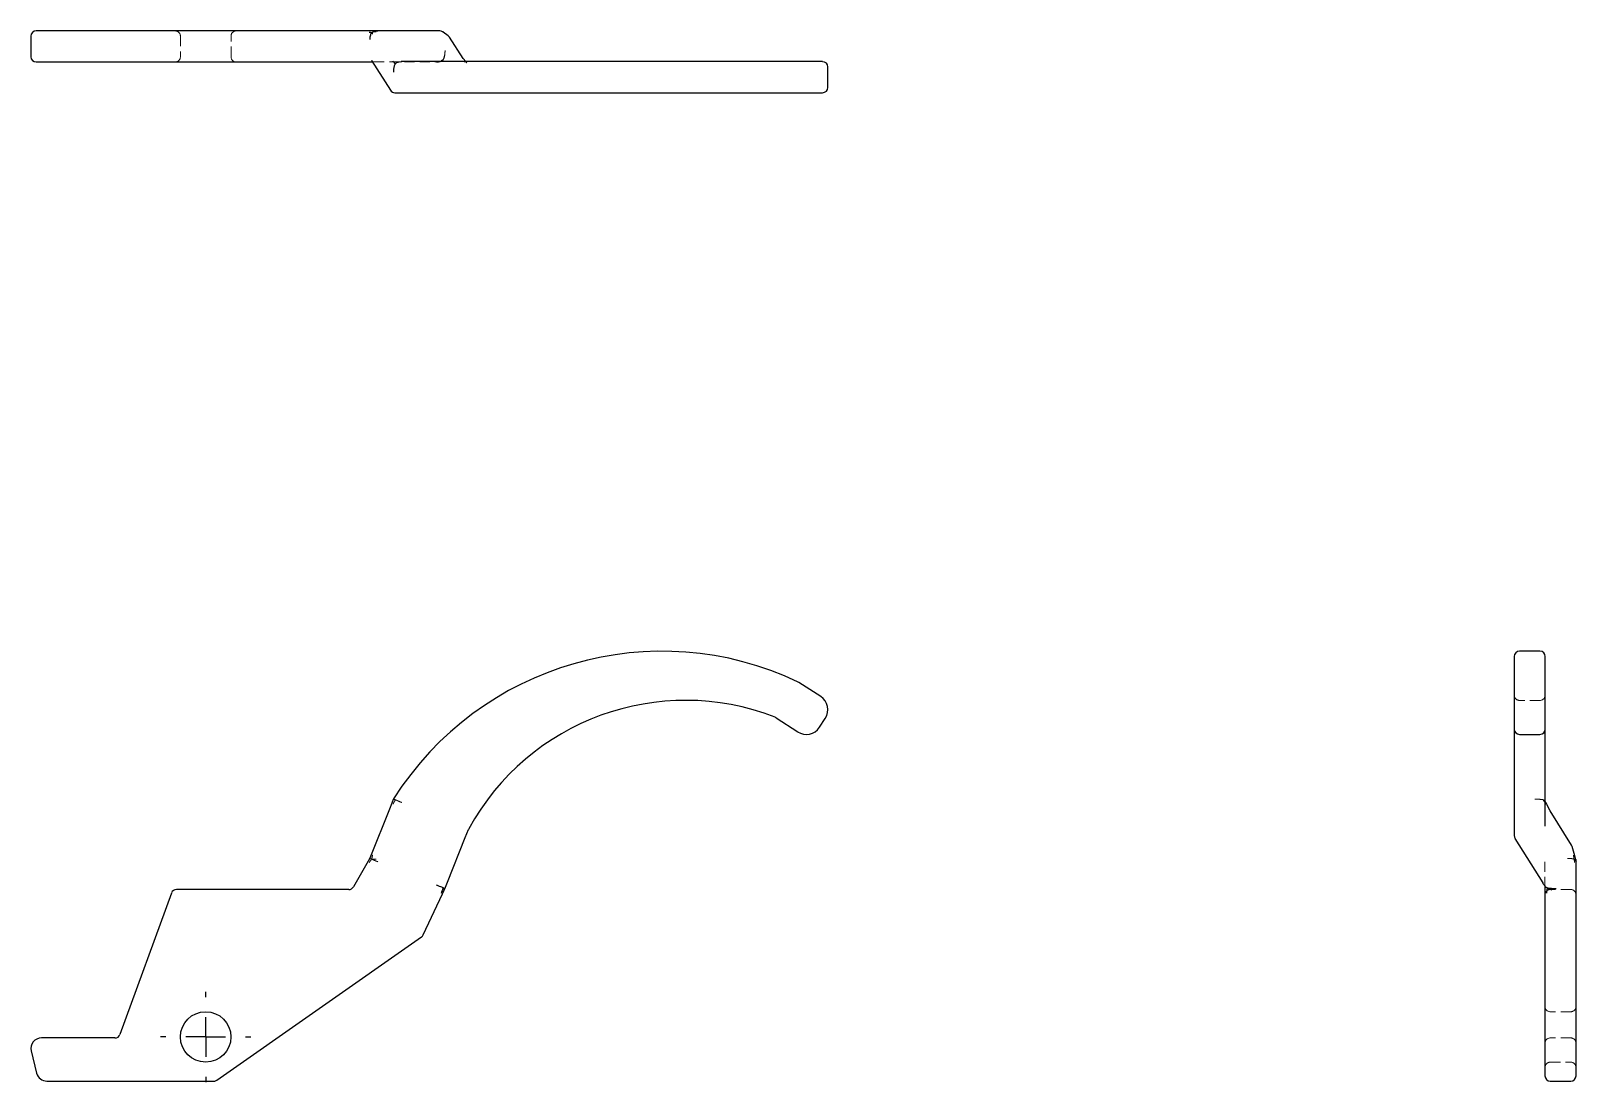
# Model space of a CAD drawing. Header units: millimetres. Extents: x 33 to 227, y 30 to 162.
import ezdxf

# ---------------------------------------------------------------- set-up
doc = ezdxf.new("R2010")
doc.units = ezdxf.units.MM
doc.linetypes.add('HIDDEN', pattern=[1.905, 1.27, -0.635])
doc.layers.add('10', color=7, linetype='Continuous')

# ---------------------------------------------------------------- blocks, each defined once
blk = doc.blocks.new('SW_CENTERMARKSYMBOL_0')
at = {"layer": '10', "color": 0}
for p, q in [((0, 5), (0, 5.67)), ((0, 0), (0, 2.5)), ((-5, 0), (-5.67, 0)), ((0, 0), (-2.5, 0)), ((0, 0), (0, -2.5)), ((0, 0), (2.5, 0)), ((5, 0), (5.67, 0)), ((0, -5), (0, -5.67))]:
    blk.add_line(p, q, dxfattribs=at)

msp = doc.modelspace()

# ---------------------------------------------------------------- linework, layer by layer
at = {"color": 7, "linetype": 'Continuous', "lineweight": 25}
for p, q in [((33, 161.22), (33, 158.64)), ((34.32, 161.88), (33.66, 161.88)), ((43.55, 161.88), (34.32, 161.88)), ((44.79, 161.88), (43.55, 161.88)), ((51.26, 161.88), (44.79, 161.88)), ((72.89, 161.88), (51.26, 161.88)), ((74.03, 161.88), (72.89, 161.88)), ((75.86, 161.88), (74.03, 161.88)), ((84.31, 161.88), (76.52, 161.88)), ((84.71, 161.75), (84.66, 161.78)), ((85.36, 161.28), (84.74, 161.73)), ((87.25, 158.42), (85.53, 161.1)), ((33.66, 157.98), (34.32, 157.98)), ((34.32, 157.98), (43.55, 157.98)), ((43.55, 157.98), (44.79, 157.98)), ((44.79, 157.98), (51.26, 157.98)), ((51.26, 157.98), (72.89, 157.98)), ((72.89, 157.98), (74.03, 157.98)), ((74.03, 157.98), (75.84, 157.98)), ((75.72, 158.17), (78.12, 154.42)), ((79.08, 157.95), (79.08, 157.95)), ((79.43, 158.01), (79.55, 158.03)), ((129.01, 158.02), (79.46, 158.02)), ((87.57, 158.02), (87.25, 158.42)), ((131.74, 158.02), (129.01, 158.02)), ((132.34, 158.02), (131.74, 158.02)), ((133, 154.78), (133, 157.35)), ((78.67, 154.12), (79.07, 154.12)), ((79.07, 154.12), (129.01, 154.12)), ((129.01, 154.12), (131.74, 154.12)), ((131.74, 154.12), (132.34, 154.12)), ((222.35, 83.99), (219.78, 83.99)), ((219.12, 83.33), (219.12, 79.53)), ((223.02, 79.53), (223.02, 83.33)), ((132.1, 78.3), (129.37, 80.08)), ((219.12, 79.53), (219.12, 77.74)), ((223.02, 77.74), (223.02, 79.53)), ((219.12, 77.74), (219.12, 75.91)), ((223.02, 75.91), (223.02, 77.74)), ((126.5, 75.64), (129.21, 73.87)), ((219.12, 75.91), (219.12, 74.81)), ((223.02, 74.81), (223.02, 75.91)), ((131.96, 74.45), (132.68, 75.55)), ((219.12, 74.81), (219.12, 74.21)), ((219.12, 74.21), (219.12, 62.01)), ((223.02, 74.21), (223.02, 74.81)), ((223.02, 62.03), (223.02, 74.21)), ((219.78, 73.55), (222.35, 73.55)), ((78.06, 64.35), (75.54, 58.01)), ((78.46, 65.36), (78.06, 64.35)), ((223.6, 64), (223.25, 64.71)), ((223.62, 63.96), (223.6, 64)), ((226.31, 59.64), (223.62, 63.96)), ((85.28, 55), (87.5, 60.59)), ((87.5, 60.59), (87.91, 61.62)), ((219.12, 62.01), (219.12, 61.86)), ((219.12, 61.86), (219.12, 60.84)), ((219.21, 60.49), (222.69, 54.9)), ((226.72, 58.28), (226.38, 59.48)), ((75.5, 57.93), (73.46, 54.4)), ((226.81, 57.88), (226.82, 57.88)), ((226.87, 57.62), (226.85, 57.67)), ((226.85, 57.62), (226.88, 57.55)), ((226.88, 54.37), (226.88, 57.47)), ((226.88, 48.65), (226.88, 54.37)), ((50.63, 53.63), (44.17, 35.87)), ((72.89, 54.07), (51.26, 54.07)), ((82.24, 48.37), (84.64, 53.53)), ((222.98, 53.8), (222.98, 48.65)), ((222.98, 48.65), (222.98, 30.67)), ((226.88, 30.67), (226.88, 48.65)), ((56.34, 30.13), (82.02, 48.11)), ((43.55, 35.43), (34.32, 35.43)), ((33.04, 33.8), (33.71, 31.02)), ((35, 30.01), (55.97, 30.01)), ((223.64, 30.01), (226.22, 30.01))]:
    msp.add_line(p, q, dxfattribs=at)
at = {"color": 7, "linetype": 'HIDDEN', "lineweight": 18}
for p, q in [((51.76, 161.22), (51.76, 158.64)), ((58.11, 158.64), (58.11, 161.22)), ((75.84, 157.98), (76.05, 157.98)), ((76.05, 157.98), (76.07, 157.98)), ((76.07, 157.98), (83.84, 157.98)), ((87.25, 158.42), (87.25, 158.42)), ((87.7, 157.86), (87.57, 158.02)), ((222.35, 77.82), (219.78, 77.82)), ((226.72, 58.28), (226.72, 58.29)), ((222.98, 57.56), (222.98, 57.55)), ((222.98, 57.55), (222.98, 54.46)), ((222.98, 54.52), (222.98, 54.52)), ((226.22, 54.07), (223.64, 54.07)), ((226.22, 38.73), (223.64, 38.73)), ((226.22, 35.43), (223.64, 35.43)), ((223.64, 32.39), (226.22, 32.39))]:
    msp.add_line(p, q, dxfattribs=at)
at = {"color": 7, "linetype": 'Continuous', "lineweight": 25}
msp.add_circle((54.93, 35.56), 3.17, dxfattribs=at)
for centre, radius, start, end in [((33.66, 161.22), 0.661, 90, 180), ((84.31, 161.22), 0.661, 57.6674, 90), ((84.35, 161.19), 0.661, 54.0713, 57.6674), ((84.97, 160.74), 0.661, 32.6377, 54.0713), ((33.66, 158.64), 0.661, 180, 270), ((132.34, 157.35), 0.661, 0, 90), ((78.67, 154.78), 0.661, 212.6377, 270), ((132.34, 154.78), 0.661, 270, 0), ((112.17, 44.15), 39.84, 64.551, 147.6507), ((219.78, 83.33), 0.661, 90, 180), ((222.35, 83.33), 0.661, 360, 90), ((129.01, 79.53), 0.661, 56.8786, 64.551), ((115.12, 46.87), 30.95, 68.6614, 151.3913), ((131.02, 76.64), 1.98, 326.8786, 56.8786), ((126.14, 75.08), 0.661, 56.8786, 68.6614), ((130.29, 75.53), 1.98, 236.8786, 326.8786), ((219.78, 74.21), 0.661, 180, 270), ((222.35, 74.21), 0.661, 270, 0), ((79.07, 65.11), 0.661, 147.6507, 158.2987), ((88.53, 61.37), 0.661, 151.3913, 158.2987), ((219.78, 60.84), 0.661, 180, 211.8565), ((225.74, 59.29), 0.661, 16.087, 31.8565), ((74.92, 58.25), 0.661, 330, 338.2987), ((72.89, 54.73), 0.661, 270, 330), ((51.26, 53.41), 0.661, 90, 160), ((84.35, 54.47), 0.661, 335, 336.6494), ((84.35, 54.47), 0.661, 336.6494, 338.2987), ((81.64, 48.65), 0.661, 305, 335), ((34.32, 34.11), 1.32, 90, 193.707), ((43.55, 36.09), 0.661, 270, 340), ((35, 31.33), 1.32, 193.707, 270), ((55.97, 30.67), 0.661, 270, 305), ((223.64, 30.67), 0.661, 180, 270), ((226.22, 30.67), 0.661, 270, 0)]:
    msp.add_arc(centre, radius, start, end, dxfattribs=at)
at = {"color": 7, "linetype": 'HIDDEN', "lineweight": 18}
for centre, start, end in [((51.1, 161.22), 0, 90), ((58.77, 161.22), 90, 180), ((51.1, 158.64), 270, 0), ((58.77, 158.64), 180, 270), ((219.78, 78.48), 180, 270), ((222.35, 78.48), 270, 0), ((223.64, 53.41), 90, 180), ((226.22, 53.41), 0, 90), ((223.64, 39.39), 180, 270), ((226.22, 39.39), 270, 0), ((223.64, 34.77), 90, 180), ((226.22, 34.77), 0, 90), ((223.64, 31.73), 90, 180), ((226.22, 31.73), 0, 90)]:
    msp.add_arc(centre, 0.661, start, end, dxfattribs=at)
at = {"color": 7, "linetype": 'Continuous', "lineweight": 25}
for points in [[(75.75, 161.62), (75.74, 161.62), (75.72, 161.63), (75.68, 161.65), (75.58, 161.68), (75.5, 161.69), (75.45, 161.69)], [(75.75, 161.62), (75.72, 161.58), (75.66, 161.5), (75.6, 161.35), (75.53, 161.08), (75.52, 160.9), (75.52, 160.81)], [(75.75, 161.62), (75.78, 161.65), (75.86, 161.71), (76, 161.79), (76.26, 161.86), (76.45, 161.88), (76.55, 161.88)], [(75.75, 161.62), (75.79, 161.64), (75.87, 161.7), (76.04, 161.79), (76.22, 161.83), (76.32, 161.82)], [(75.75, 161.62), (75.76, 161.61), (75.78, 161.6), (75.8, 161.6), (75.85, 161.57), (75.89, 161.54)], [(78.74, 157.77), (78.73, 157.77), (78.7, 157.79), (78.65, 157.83), (78.55, 157.94), (78.47, 158.04), (78.44, 158.08)], [(78.74, 157.77), (78.72, 157.74), (78.68, 157.69), (78.62, 157.58), (78.57, 157.44), (78.52, 157.23), (78.49, 156.97), (78.49, 156.8), (78.49, 156.72)], [(84.72, 54.29), (84.67, 54.31), (84.57, 54.34), (84.29, 54.46), (84.03, 54.57), (83.9, 54.62)], [(84.72, 54.29), (84.71, 54.27), (84.69, 54.22), (84.66, 54.12), (84.61, 53.92), (84.52, 53.72), (84.47, 53.61)], [(84.72, 54.29), (84.74, 54.26), (84.78, 54.2), (84.86, 54.12), (84.89, 54.05), (84.87, 54.01)], [(84.72, 54.29), (84.74, 54.28), (84.79, 54.26), (84.85, 54.24), (84.91, 54.22), (84.96, 54.21), (84.96, 54.2), (84.96, 54.2)], [(223.24, 54.29), (223.25, 54.27), (223.25, 54.22), (223.23, 54.12), (223.19, 53.92), (223.18, 53.72), (223.18, 53.61)], [(223.24, 54.29), (223.27, 54.28), (223.35, 54.26), (223.5, 54.24), (223.72, 54.22), (224.07, 54.21), (224.29, 54.2), (224.4, 54.2)], [(223.24, 54.29), (223.29, 54.26), (223.38, 54.2), (223.57, 54.12), (223.75, 54.05), (223.85, 54.01)]]:
    msp.add_open_spline(points, degree=3, dxfattribs=at)
for points, knots in [([(76.14, 161.88), (76.13, 161.88), (76.12, 161.88), (76.1, 161.88), (76.09, 161.88), (76.08, 161.88), (76.07, 161.88), (76.06, 161.88), (76.05, 161.88), (76.04, 161.88), (76.03, 161.88), (76.02, 161.88), (76.01, 161.88), (76, 161.88), (75.99, 161.88), (75.98, 161.88), (75.97, 161.88), (75.96, 161.88), (75.96, 161.88), (75.95, 161.88), (75.95, 161.88), (75.94, 161.88), (75.93, 161.88), (75.93, 161.88), (75.92, 161.88), (75.92, 161.88), (75.91, 161.88), (75.91, 161.88), (75.9, 161.88), (75.9, 161.88), (75.89, 161.88), (75.89, 161.88), (75.88, 161.88), (75.88, 161.88), (75.88, 161.88), (75.87, 161.88), (75.87, 161.88), (75.87, 161.88), (75.86, 161.88), (75.86, 161.88), (75.86, 161.88), (75.86, 161.88), (75.86, 161.88)], [0.5, 0.5, 0.5, 0.5, 0.546964, 0.546964, 0.546964, 0.5883366, 0.5883366, 0.5883366, 0.6397946, 0.6397946, 0.6397946, 0.6787704, 0.6787704, 0.6787704, 0.728517, 0.728517, 0.728517, 0.7640094, 0.7640094, 0.7640094, 0.7970466, 0.7970466, 0.7970466, 0.8296093, 0.8296093, 0.8296093, 0.8643337, 0.8643337, 0.8643337, 0.9092982, 0.9092982, 0.9092982, 0.9416548, 0.9416548, 0.9416548, 0.9708274, 0.9708274, 0.9708274, 0.9975107, 0.9975107, 0.9975107, 1, 1, 1, 1]), ([(76.52, 161.88), (76.51, 161.88), (76.5, 161.88), (76.5, 161.88), (76.49, 161.88), (76.48, 161.88), (76.47, 161.88), (76.46, 161.88), (76.46, 161.88), (76.45, 161.88), (76.44, 161.88), (76.43, 161.88), (76.42, 161.88), (76.4, 161.88), (76.38, 161.88), (76.37, 161.88), (76.36, 161.88), (76.35, 161.88), (76.34, 161.88), (76.32, 161.88), (76.31, 161.88), (76.3, 161.88), (76.29, 161.88), (76.28, 161.88), (76.27, 161.88), (76.26, 161.88), (76.25, 161.88), (76.23, 161.88), (76.22, 161.88), (76.21, 161.88), (76.19, 161.88), (76.17, 161.88), (76.16, 161.88), (76.14, 161.88)], [0, 0, 0, 0, 0.0345008, 0.0345008, 0.0345008, 0.0710477, 0.0710477, 0.0710477, 0.1106428, 0.1106428, 0.1106428, 0.1561571, 0.1561571, 0.1561571, 0.2193067, 0.2193067, 0.2193067, 0.2619822, 0.2619822, 0.2619822, 0.3028217, 0.3028217, 0.3028217, 0.3430682, 0.3430682, 0.3430682, 0.3876255, 0.3876255, 0.3876255, 0.4392871, 0.4392871, 0.4392871, 0.5, 0.5, 0.5, 0.5]), ([(78.74, 157.77), (78.78, 157.81), (78.88, 157.9), (79.04, 157.97), (79.16, 157.98), (79.2, 157.98)], [0, 0, 0, 0, 0.324328, 0.758241, 1, 1, 1, 1]), ([(223.25, 64.71), (223.23, 64.75), (223.19, 64.83), (223.12, 64.96), (223.07, 65.02), (223.04, 65.06)], [0, 0, 0, 0, 0.293386, 0.567515, 1, 1, 1, 1]), ([(226.82, 57.88), (226.81, 57.91), (226.8, 57.98), (226.78, 58.08), (226.75, 58.19), (226.73, 58.26), (226.72, 58.29)], [0, 0, 0, 0, 0.21502, 0.45588, 0.720154, 1, 1, 1, 1]), ([(226.85, 57.67), (226.85, 57.68), (226.84, 57.71), (226.81, 57.76), (226.8, 57.8), (226.8, 57.82), (226.8, 57.83), (226.8, 57.84), (226.8, 57.86), (226.8, 57.88), (226.8, 57.88)], [0, 0, 0, 0, 0.290278, 0.650585, 0.751861, 0.791661, 0.82781, 0.863526, 0.90221, 1, 1, 1, 1]), ([(226.82, 57.88), (226.83, 57.87), (226.83, 57.85), (226.83, 57.84), (226.83, 57.83), (226.84, 57.82), (226.84, 57.81), (226.84, 57.8), (226.84, 57.79), (226.84, 57.78), (226.85, 57.77), (226.85, 57.76), (226.85, 57.76), (226.85, 57.74), (226.85, 57.73), (226.85, 57.72), (226.86, 57.71), (226.86, 57.71), (226.86, 57.7), (226.86, 57.69), (226.86, 57.69), (226.86, 57.68), (226.86, 57.68), (226.86, 57.67), (226.86, 57.67), (226.86, 57.66), (226.86, 57.66), (226.86, 57.65), (226.86, 57.65), (226.86, 57.64), (226.86, 57.64), (226.86, 57.64), (226.86, 57.63), (226.86, 57.63), (226.86, 57.63), (226.86, 57.63), (226.86, 57.63)], [0.5, 0.5, 0.5, 0.5, 0.5492098, 0.5492098, 0.5492098, 0.5920245, 0.5920245, 0.5920245, 0.6373773, 0.6373773, 0.6373773, 0.6775685, 0.6775685, 0.6775685, 0.7482019, 0.7482019, 0.7482019, 0.7859659, 0.7859659, 0.7859659, 0.8260305, 0.8260305, 0.8260305, 0.867675, 0.867675, 0.867675, 0.9220794, 0.9220794, 0.9220794, 0.9610397, 0.9610397, 0.9610397, 0.9948909, 0.9948909, 0.9948909, 1, 1, 1, 1]), ([(226.88, 57.49), (226.88, 57.51), (226.88, 57.57), (226.87, 57.6), (226.87, 57.63)], [0, 0, 0, 0, 0.375433, 1, 1, 1, 1]), ([(84.97, 54.22), (84.97, 54.22), (84.97, 54.22), (84.97, 54.22), (84.97, 54.22), (84.97, 54.22), (84.97, 54.22), (84.97, 54.22), (84.97, 54.22), (84.97, 54.22), (84.97, 54.22), (84.97, 54.22), (84.97, 54.23), (84.97, 54.23), (84.97, 54.23), (84.97, 54.23), (84.97, 54.23), (84.97, 54.24), (84.98, 54.24), (84.98, 54.24), (84.98, 54.25), (84.98, 54.25), (84.98, 54.25), (84.98, 54.26), (84.98, 54.26), (84.98, 54.26), (84.99, 54.27), (84.99, 54.27), (84.99, 54.28), (84.99, 54.28), (84.99, 54.29), (85, 54.29), (85, 54.3), (85, 54.3), (85, 54.31), (85.01, 54.32), (85.01, 54.32), (85.01, 54.33), (85.02, 54.34), (85.02, 54.35), (85.03, 54.37), (85.03, 54.38), (85.04, 54.4), (85.04, 54.41), (85.05, 54.42), (85.05, 54.43), (85.05, 54.44), (85.06, 54.45), (85.06, 54.46)], [0, 0, 0, 0, 0.0237119, 0.0237119, 0.0237119, 0.0484727, 0.0484727, 0.0484727, 0.0746329, 0.0746329, 0.0746329, 0.1043092, 0.1043092, 0.1043092, 0.13737, 0.13737, 0.13737, 0.1826987, 0.1826987, 0.1826987, 0.2149074, 0.2149074, 0.2149074, 0.2430675, 0.2430675, 0.2430675, 0.2690136, 0.2690136, 0.2690136, 0.2978869, 0.2978869, 0.2978869, 0.3256245, 0.3256245, 0.3256245, 0.3554805, 0.3554805, 0.3554805, 0.3891523, 0.3891523, 0.3891523, 0.4445761, 0.4445761, 0.4445761, 0.4765081, 0.4765081, 0.4765081, 0.5, 0.5, 0.5, 0.5]), ([(85.06, 54.46), (85.06, 54.47), (85.07, 54.47), (85.07, 54.48), (85.08, 54.49), (85.08, 54.5), (85.08, 54.51), (85.09, 54.52), (85.09, 54.53), (85.09, 54.54), (85.1, 54.55), (85.1, 54.56), (85.11, 54.57), (85.11, 54.58), (85.12, 54.59), (85.12, 54.6), (85.13, 54.62), (85.13, 54.64), (85.14, 54.65), (85.14, 54.66), (85.15, 54.68), (85.15, 54.69), (85.16, 54.7), (85.16, 54.71), (85.17, 54.72), (85.17, 54.73), (85.18, 54.74), (85.18, 54.75), (85.18, 54.76), (85.19, 54.77), (85.19, 54.78), (85.19, 54.79), (85.2, 54.8), (85.2, 54.8), (85.2, 54.81), (85.21, 54.82), (85.21, 54.83), (85.21, 54.84), (85.22, 54.85), (85.22, 54.86), (85.23, 54.87), (85.23, 54.89), (85.24, 54.9), (85.24, 54.91), (85.25, 54.92), (85.25, 54.93), (85.25, 54.94), (85.26, 54.95), (85.26, 54.95), (85.26, 54.96), (85.26, 54.96), (85.27, 54.97), (85.27, 54.98), (85.27, 54.98), (85.27, 54.99), (85.27, 54.99), (85.28, 55), (85.28, 55), (85.28, 55), (85.28, 55), (85.28, 55)], [0.5, 0.5, 0.5, 0.5, 0.5275696, 0.5275696, 0.5275696, 0.5535762, 0.5535762, 0.5535762, 0.5774648, 0.5774648, 0.5774648, 0.6023865, 0.6023865, 0.6023865, 0.6304288, 0.6304288, 0.6304288, 0.6687639, 0.6687639, 0.6687639, 0.7001465, 0.7001465, 0.7001465, 0.7263959, 0.7263959, 0.7263959, 0.7504103, 0.7504103, 0.7504103, 0.773346, 0.773346, 0.773346, 0.7955615, 0.7955615, 0.7955615, 0.8181791, 0.8181791, 0.8181791, 0.8435769, 0.8435769, 0.8435769, 0.8826827, 0.8826827, 0.8826827, 0.912012, 0.912012, 0.912012, 0.9346684, 0.9346684, 0.9346684, 0.9560052, 0.9560052, 0.9560052, 0.976387, 0.976387, 0.976387, 0.9957741, 0.9957741, 0.9957741, 1, 1, 1, 1]), ([(222.69, 54.9), (222.71, 54.86), (222.76, 54.78), (222.85, 54.66), (222.91, 54.6), (222.95, 54.56)], [0, 0, 0, 0, 0.290981, 0.56643, 1, 1, 1, 1]), ([(222.94, 54.56), (222.96, 54.55), (222.97, 54.52), (222.99, 54.5), (223, 54.49), (223, 54.49), (222.99, 54.49)], [0, 0, 0, 0, 0.3644, 0.538962, 0.734011, 1, 1, 1, 1]), ([(222.97, 54.52), (222.98, 54.52), (222.98, 54.5), (222.98, 54.48), (222.98, 54.45), (222.98, 54.43), (222.98, 54.42), (222.98, 54.4), (222.98, 54.38), (222.98, 54.38)], [0, 0, 0, 0, 0.246937, 0.467426, 0.566226, 0.662692, 0.761227, 0.869655, 1, 1, 1, 1]), ([(222.98, 54.38), (222.98, 54.37), (222.98, 54.35), (222.98, 54.28), (222.98, 54.23), (222.98, 54.2)], [0, 0, 0, 0, 0.207214, 0.593451, 1, 1, 1, 1]), ([(223.24, 54.29), (223.2, 54.31), (223.1, 54.34), (223.02, 54.42), (223.01, 54.47), (223.01, 54.49)], [0, 0, 0, 0, 0.305226, 0.707304, 1, 1, 1, 1]), ([(84.64, 53.53), (84.65, 53.54), (84.65, 53.55), (84.66, 53.56), (84.66, 53.57), (84.67, 53.58), (84.68, 53.59), (84.68, 53.6), (84.69, 53.62), (84.69, 53.63), (84.7, 53.65), (84.71, 53.66), (84.71, 53.68), (84.72, 53.69), (84.73, 53.71), (84.74, 53.73), (84.75, 53.75), (84.75, 53.76), (84.76, 53.78), (84.77, 53.79), (84.77, 53.8), (84.78, 53.81), (84.79, 53.83), (84.79, 53.84), (84.8, 53.85), (84.8, 53.87), (84.81, 53.88), (84.82, 53.89), (84.82, 53.91), (84.83, 53.93), (84.84, 53.94), (84.85, 53.96), (84.86, 53.98), (84.86, 54), (84.87, 54), (84.87, 54.01), (84.87, 54.01)], [0, 0, 0, 0, 0.0335579, 0.0335579, 0.0335579, 0.0691182, 0.0691182, 0.0691182, 0.1076545, 0.1076545, 0.1076545, 0.1516531, 0.1516531, 0.1516531, 0.2063361, 0.2063361, 0.2063361, 0.2479451, 0.2479451, 0.2479451, 0.2863153, 0.2863153, 0.2863153, 0.3250484, 0.3250484, 0.3250484, 0.3667084, 0.3667084, 0.3667084, 0.4161181, 0.4161181, 0.4161181, 0.4779005, 0.4779005, 0.4779005, 0.5, 0.5, 0.5, 0.5]), ([(84.87, 54.01), (84.88, 54.03), (84.88, 54.04), (84.89, 54.05), (84.89, 54.06), (84.9, 54.07), (84.9, 54.07), (84.9, 54.08), (84.91, 54.09), (84.91, 54.1), (84.92, 54.11), (84.92, 54.11), (84.92, 54.12), (84.93, 54.13), (84.93, 54.14), (84.93, 54.14), (84.93, 54.15), (84.94, 54.15), (84.94, 54.15), (84.94, 54.16), (84.94, 54.16), (84.94, 54.16), (84.94, 54.17), (84.95, 54.17), (84.95, 54.17), (84.95, 54.17), (84.95, 54.18), (84.95, 54.18), (84.95, 54.18), (84.95, 54.18), (84.95, 54.18), (84.95, 54.18), (84.95, 54.19), (84.95, 54.19), (84.95, 54.19), (84.95, 54.19), (84.95, 54.19), (84.95, 54.19), (84.95, 54.19), (84.95, 54.19), (84.95, 54.19), (84.95, 54.19), (84.95, 54.19)], [0.5, 0.5, 0.5, 0.5, 0.5417523, 0.5417523, 0.5417523, 0.5816644, 0.5816644, 0.5816644, 0.6183758, 0.6183758, 0.6183758, 0.6630301, 0.6630301, 0.6630301, 0.7062966, 0.7062966, 0.7062966, 0.7430095, 0.7430095, 0.7430095, 0.7767393, 0.7767393, 0.7767393, 0.8103406, 0.8103406, 0.8103406, 0.8459917, 0.8459917, 0.8459917, 0.892329, 0.892329, 0.892329, 0.9261313, 0.9261313, 0.9261313, 0.9565137, 0.9565137, 0.9565137, 0.9841436, 0.9841436, 0.9841436, 1, 1, 1, 1]), ([(222.98, 54.2), (222.98, 54.19), (222.98, 54.17), (222.98, 54.16), (222.98, 54.15), (222.98, 54.13), (222.98, 54.12), (222.98, 54.11), (222.98, 54.09), (222.98, 54.08), (222.98, 54.06), (222.98, 54.05), (222.98, 54.03), (222.98, 54.02), (222.98, 54.01), (222.98, 54), (222.98, 53.99), (222.98, 53.98), (222.98, 53.97), (222.98, 53.96), (222.98, 53.95), (222.98, 53.94), (222.98, 53.93), (222.98, 53.92), (222.98, 53.91), (222.98, 53.89), (222.98, 53.88), (222.98, 53.87), (222.98, 53.86), (222.98, 53.86), (222.98, 53.85), (222.98, 53.84), (222.98, 53.83), (222.98, 53.83), (222.98, 53.82), (222.98, 53.81), (222.98, 53.81), (222.98, 53.81), (222.98, 53.8), (222.98, 53.8)], [0.5, 0.5, 0.5, 0.5, 0.5501738, 0.5501738, 0.5501738, 0.5932511, 0.5932511, 0.5932511, 0.6466934, 0.6466934, 0.6466934, 0.6957199, 0.6957199, 0.6957199, 0.736688, 0.736688, 0.736688, 0.7751826, 0.7751826, 0.7751826, 0.8117032, 0.8117032, 0.8117032, 0.8556384, 0.8556384, 0.8556384, 0.8989983, 0.8989983, 0.8989983, 0.9350632, 0.9350632, 0.9350632, 0.9675316, 0.9675316, 0.9675316, 0.9980072, 0.9980072, 0.9980072, 1, 1, 1, 1])]:
    msp.add_open_spline(points, degree=3, knots=knots, dxfattribs=at)
at = {"color": 7, "linetype": 'HIDDEN', "lineweight": 18}
for points in [[(84.72, 158.24), (84.74, 158.27), (84.79, 158.35), (84.85, 158.5), (84.91, 158.72), (84.96, 159.07), (84.96, 159.29), (84.96, 159.4)], [(84.72, 158.24), (84.67, 158.19), (84.57, 158.1), (84.29, 157.99), (84.03, 157.96), (83.9, 157.96)], [(84.72, 158.24), (84.71, 158.25), (84.69, 158.25), (84.66, 158.23), (84.61, 158.19), (84.52, 158.18), (84.47, 158.18)], [(84.72, 158.24), (84.74, 158.29), (84.78, 158.38), (84.86, 158.57), (84.89, 158.75), (84.87, 158.85)], [(78.74, 65.33), (78.73, 65.31), (78.7, 65.27), (78.65, 65.19), (78.55, 65.04), (78.47, 64.86), (78.44, 64.77)], [(78.74, 65.33), (78.72, 65.34), (78.68, 65.36), (78.62, 65.38), (78.57, 65.39), (78.52, 65.4), (78.49, 65.41), (78.49, 65.41), (78.49, 65.41)], [(78.74, 65.33), (78.78, 65.32), (78.88, 65.28), (79.16, 65.15), (79.43, 65.04), (79.55, 64.99)], [(222.77, 65.33), (222.74, 65.34), (222.69, 65.36), (222.58, 65.38), (222.44, 65.39), (222.23, 65.4), (221.97, 65.41), (221.8, 65.41), (221.72, 65.41)], [(222.77, 65.33), (222.77, 65.31), (222.79, 65.27), (222.83, 65.19), (222.94, 65.04), (223.04, 64.86), (223.08, 64.77)], [(75.75, 57.89), (75.76, 57.91), (75.78, 57.96), (75.8, 58.09), (75.85, 58.28), (75.89, 58.39)], [(226.62, 57.89), (226.61, 57.91), (226.6, 57.96), (226.6, 58.09), (226.57, 58.28), (226.54, 58.39)], [(75.75, 57.89), (75.74, 57.87), (75.72, 57.84), (75.68, 57.78), (75.58, 57.67), (75.5, 57.54), (75.45, 57.47)], [(75.75, 57.89), (75.72, 57.9), (75.66, 57.92), (75.6, 57.95), (75.53, 57.96), (75.52, 57.96), (75.52, 57.96)], [(75.75, 57.89), (75.78, 57.88), (75.86, 57.84), (76, 57.78), (76.26, 57.66), (76.45, 57.59), (76.55, 57.55)], [(75.75, 57.89), (75.79, 57.89), (75.87, 57.9), (76.04, 57.88), (76.22, 57.88), (76.32, 57.88)], [(226.62, 57.89), (226.58, 57.9), (226.5, 57.92), (226.35, 57.95), (226.08, 57.96), (225.9, 57.96), (225.81, 57.96)], [(226.62, 57.89), (226.62, 57.87), (226.63, 57.84), (226.65, 57.78), (226.68, 57.67), (226.69, 57.54), (226.69, 57.47)]]:
    msp.add_open_spline(points, degree=3, dxfattribs=at)
for points, knots in [([(75.93, 158), (75.89, 158.01), (75.83, 158.04), (75.77, 158.1), (75.73, 158.15), (75.72, 158.17)], [0, 0, 0, 0, 0.513076, 0.760751, 1, 1, 1, 1]), ([(75.93, 158), (75.93, 158), (75.96, 157.98), (76.01, 157.98), (76.05, 157.98)], [0, 0, 0, 0, 0.009271, 1, 1, 1, 1]), ([(79.08, 157.95), (79.08, 157.95), (79.08, 157.95), (79.1, 157.96), (79.17, 157.98), (79.31, 158.01), (79.47, 158.02), (79.57, 158.02), (79.61, 158.02)], [0, 0, 0, 0, 0.016924, 0.055652, 0.16695, 0.520611, 0.825397, 1, 1, 1, 1]), ([(83.84, 157.98), (83.85, 157.98), (83.86, 157.98), (83.87, 157.98), (83.88, 157.98), (83.89, 157.98), (83.9, 157.98), (83.91, 157.98), (83.92, 157.98), (83.93, 157.98), (83.94, 157.98), (83.96, 157.98), (83.97, 157.98), (83.98, 157.98), (83.99, 157.98), (84, 157.98), (84.01, 157.98), (84.02, 157.98), (84.03, 157.98), (84.04, 157.98), (84.04, 157.98), (84.05, 157.98), (84.06, 157.98), (84.07, 157.98), (84.08, 157.98), (84.08, 157.98), (84.09, 157.98), (84.1, 157.98), (84.1, 157.98), (84.1, 157.98), (84.1, 157.98)], [0, 0, 0, 0, 0.0430541, 0.0430541, 0.0430541, 0.0891128, 0.0891128, 0.0891128, 0.1400052, 0.1400052, 0.1400052, 0.2011354, 0.2011354, 0.2011354, 0.2558705, 0.2558705, 0.2558705, 0.3077326, 0.3077326, 0.3077326, 0.3581664, 0.3581664, 0.3581664, 0.4213757, 0.4213757, 0.4213757, 0.4853651, 0.4853651, 0.4853651, 0.5, 0.5, 0.5, 0.5]), ([(87.35, 158.02), (87.41, 158.01), (87.51, 158.01), (87.62, 157.94), (87.68, 157.89), (87.7, 157.86)], [0, 0, 0, 0, 0.500136, 0.750719, 1, 1, 1, 1]), ([(222.77, 65.33), (222.81, 65.32), (222.9, 65.28), (222.97, 65.2), (222.98, 65.14), (222.99, 65.12)], [0, 0, 0, 0, 0.297877, 0.696401, 1, 1, 1, 1]), ([(223, 65.13), (223, 65.13), (223, 65.12), (223.01, 65.1), (223.02, 65.09)], [0, 0, 0, 0, 0.27099, 1, 1, 1, 1]), ([(226.62, 57.89), (226.67, 57.89), (226.75, 57.89), (226.81, 57.88), (226.81, 57.88), (226.81, 57.88)], [0, 0, 0, 0, 0.571309, 0.890938, 1, 1, 1, 1]), ([(226.62, 57.89), (226.65, 57.87), (226.74, 57.83), (226.8, 57.78), (226.81, 57.75), (226.81, 57.75)], [0, 0, 0, 0, 0.423603, 0.992969, 1, 1, 1, 1]), ([(222.97, 54.55), (222.97, 54.54), (222.97, 54.54), (222.97, 54.52), (222.97, 54.52)], [0, 0, 0, 0, 0.928224, 1, 1, 1, 1])]:
    msp.add_open_spline(points, degree=3, knots=knots, dxfattribs=at)

# ---------------------------------------------------------------- block references
at = {"layer": '10'}
msp.add_blockref('SW_CENTERMARKSYMBOL_0', (54.93, 35.56), dxfattribs=at)

doc.saveas('drawing.dxf')
